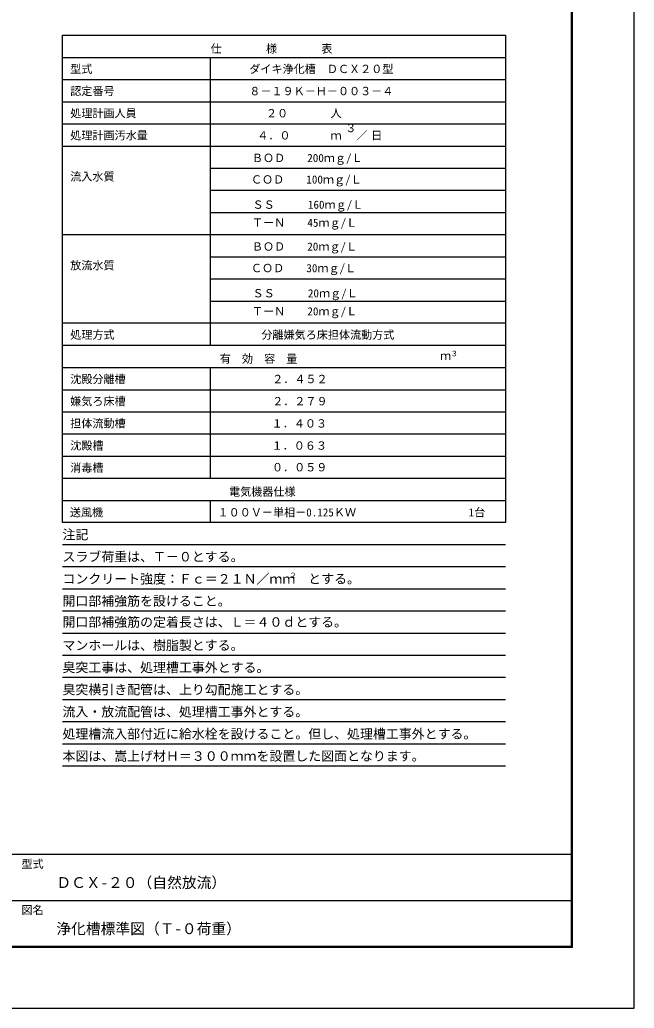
# Model space of a CAD drawing. Units: millimetres, scale not verified. Extents: x -14850 to 14850, y -10500 to 10500.
# Drawn here: x 6530 to 14850, y -10500 to 2887 of the extents above; entities that cross this region are included whole.
import ezdxf
from ezdxf.enums import TextEntityAlignment as Align

# ---------------------------------------------------------------- set-up
doc = ezdxf.new("R2010")
doc.units = ezdxf.units.MM
doc.header["$LTSCALE"] = 50
for name, color, linetype, lineweight in [('0-0_機器', 2, 'Continuous', 25), ('0-3_水管', 3, 'Continuous', 25), ('0-7_図面枠', 7, 'Continuous', 25), ('0-8_Axis_waku', 7, 'Continuous', 25)]:
    doc.layers.add(name, color=color, linetype=linetype, lineweight=lineweight)
doc.styles.add('ＭＳ ゴシック', font='')
doc.styles.get('ＭＳ ゴシック').set_extended_font_data('MS Gothic')

msp = doc.modelspace()

# ---------------------------------------------------------------- linework, layer by layer
at = {"layer": '0-0_機器', "color": 3}
for p, q in [((7108.2, 2677.43), (13108.2, 2677.43)), ((7108.2, -3922.59), (7108.2, 2677.43)), ((13108.2, 2677.43), (13108.2, -3922.59)), ((7108.2, 2377.43), (13108.2, 2377.43)), ((9108.2, 2377.43), (9108.2, -1522.6)), ((7108.2, 2077.43), (13108.2, 2077.43)), ((7108.2, 1777.43), (13108.2, 1777.43)), ((7108.2, 1477.43), (13108.2, 1477.43)), ((7108.2, 1177.43), (13108.2, 1177.43)), ((9108.19, 877.43), (13108.2, 877.43)), ((9108.19, 577.42), (13108.2, 577.42)), ((9108.19, 277.42), (13108.2, 277.42)), ((7108.2, -22.58), (13108.2, -22.58)), ((9108.19, -322.59), (13108.2, -322.59)), ((9108.19, -622.59), (13108.2, -622.59)), ((9108.19, -922.59), (13108.2, -922.59)), ((13108.2, -1222.6), (7108.2, -1222.6)), ((13108.2, -1522.6), (7108.2, -1522.6)), ((7108.2, -1822.6), (13108.2, -1822.6)), ((9108.2, -1822.6), (9108.2, -3322.59)), ((7108.2, -2122.6), (13108.2, -2122.6)), ((7108.2, -2422.59), (13108.2, -2422.59)), ((7108.2, -2722.59), (13108.2, -2722.59)), ((7108.2, -3022.59), (13108.2, -3022.59)), ((7108.2, -3322.59), (13108.2, -3322.59)), ((7108.2, -3622.59), (13108.2, -3622.59)), ((9108.2, -3622.59), (9108.2, -3922.59)), ((13108.2, -3922.59), (7108.2, -3922.59))]:
    msp.add_line(p, q, dxfattribs=at)
at = {"layer": '0-3_水管'}
for p, q in [((13108.2, -4222.6), (7108.19, -4222.6)), ((13108.2, -4522.6), (7108.19, -4522.6)), ((13108.2, -4822.6), (7108.19, -4822.6)), ((13108.2, -5122.6), (7108.2, -5122.6)), ((13108.2, -5422.6), (7108.2, -5422.6)), ((13108.2, -5422.6), (7108.2, -5422.6)), ((13108.2, -5722.61), (7108.2, -5722.61)), ((13108.2, -6022.61), (7108.2, -6022.61)), ((13108.2, -6322.61), (7108.2, -6322.61)), ((13108.2, -6622.61), (7108.2, -6622.61)), ((13108.2, -6922.62), (7108.2, -6922.62)), ((13108.2, -7222.62), (7108.2, -7222.62))]:
    msp.add_line(p, q, dxfattribs=at)
at = {"layer": '0-7_図面枠'}
msp.add_lwpolyline([(-14850, -10500), (14850, -10500), (14850, 10500), (-14850, 10500)], close=True, dxfattribs=at)
at = {"layer": '0-8_Axis_waku'}
for p, q in [((14000, -9665), (14000, 9615)), ((14001, -9666.01), (14001, 9616)), ((14002, -9667.01), (14002, 9617)), ((14003, -9668.01), (14003, 9618)), ((14004, -9669.01), (14004, 9619)), ((14005, -9670.01), (14005, 9620)), ((14006, -9671.01), (14006, 9621)), ((14007, -9672.01), (14007, 9622)), ((14008, -9673.01), (14008, 9623)), ((14009, -9674.01), (14009, 9624)), ((14010, -9675.01), (14010, 9625)), ((14011, -9676.01), (14011, 9626)), ((14012, -9677.01), (14012, 9627)), ((14013, -9678.01), (14013, 9628)), ((14014, -9679.01), (14014, 9629)), ((-12950, -8415), (14000, -8415)), ((399.99, -9040), (13999.99, -9040)), ((14014, -9679.01), (-12964, -9679.01)), ((14013, -9678.01), (-12963, -9678.01)), ((14012, -9677.01), (-12962, -9677.01)), ((14011, -9676.01), (-12961, -9676.01)), ((14010, -9675.01), (-12960, -9675.01)), ((14009, -9674.01), (-12959, -9674.01)), ((14008, -9673.01), (-12958, -9673.01)), ((14007, -9672.01), (-12957, -9672.01)), ((14006, -9671.01), (-12956, -9671.01)), ((14005, -9670.01), (-12955, -9670.01)), ((14004, -9669.01), (-12954, -9669.01)), ((14003, -9668.01), (-12953, -9668.01)), ((14002, -9667.01), (-12952, -9667.01)), ((14001, -9666.01), (-12951, -9666.01)), ((-12950, -9665), (14000, -9665))]:
    msp.add_line(p, q, dxfattribs=at)

# ---------------------------------------------------------------- texts
at = {"layer": '0-0_機器', "color": 4, "style": 'ＭＳ ゴシック'}
for s, height, p in [('仕\u3000\u3000\u3000\u3000様\u3000\u3000\u3000\u3000表', 110, (9113.19, 2407.43)), ('型式', 110, (7213.2, 2132.42)), ('ダイキ浄化槽\u3000ＤＣＸ２０型', 110, (9638.19, 2132.42)), ('認定番号', 110, (7213.2, 1832.43)), ('８－１９Ｋ－Ｈ－００３－４', 110, (9638.19, 1832.43)), ('処理計画人員\u3000', 110, (7213.2, 1532.43)), ('２０', 110, (9863.2, 1532.43)), ('人', 110, (10738.2, 1532.43)), ('３', 110, (10938.2, 1332.43)), ('処理計画汚水量', 110, (7213.2, 1232.43)), ('４．０', 110, (9745.83, 1232.43)), ('ｍ', 110, (10738.2, 1232.43)), ('／', 110, (11088.2, 1232.43)), ('日', 110, (11288.2, 1232.43)), ('ＢＯＤ\u3000\u3000200ｍｇ/Ｌ', 110, (9672.62, 927.44)), ('流入水質', 110, (7213.2, 675.47)), ('ＣＯＤ\u3000\u3000100ｍｇ/Ｌ', 110, (9660.2, 635.55)), ('ＳＳ\u3000\u3000\u3000160ｍｇ/Ｌ', 110, (9681.69, 294.72)), ('ＴーＮ\u3000\u300045ｍｇ/Ｌ', 110, (9674.02, 50.62)), ('ＢＯＤ\u3000\u300020ｍｇ/Ｌ', 110, (9672.62, -272.57)), ('放流水質', 110, (7213.2, -527.25)), ('ＣＯＤ\u3000\u300030ｍｇ/Ｌ', 110, (9660.2, -564.47)), ('ＳＳ\u3000\u3000\u300020ｍｇ/Ｌ', 110, (9681.69, -905.29)), ('ＴーＮ\u3000\u300020ｍｇ/Ｌ', 110, (9674.02, -1149.39)), ('処理方式\u3000\u3000\u3000', 110, (7213.2, -1467.59)), ('分離嫌気ろ床担体流動方式', 110, (9801.27, -1467.59)), ('３', 73.31, (12363.19, -1692.6)), ('有\u3000効\u3000容\u3000量', 110, (9238.2, -1792.59)), ('ｍ', 110, (12221.6, -1751.31)), ('沈殿分離槽', 110, (7213.2, -2067.6)), ('２．４５２', 110, (9948.1, -2067.6)), ('嫌気ろ床槽', 110, (7213.2, -2367.6)), ('２．２７９', 110, (9948.1, -2367.59)), ('担体流動槽', 110, (7213.2, -2667.61)), ('１．４０３', 110, (9940, -2668.81)), ('沈殿槽', 110, (7213.2, -2967.6)), ('１．０６３', 110, (9940, -2968.81)), ('消毒槽', 110, (7213.2, -3267.6)), ('０．０５９', 110, (9944.6, -3262.04)), ('電気機器仕様', 110, (9363.2, -3592.6)), ('送風機', 110, (7208.2, -3872.59)), ('１００Ｖ－単相－0.125ＫＷ', 110, (9208.2, -3872.59)), ('1台', 110, (12608.2, -3872.59))]:
    msp.add_text(s, height=height, dxfattribs=at).set_placement(p, align=Align.BOTTOM_LEFT)
at = {"layer": '0-3_水管', "color": 4, "style": 'ＭＳ ゴシック'}
for s, height, p in [('注記', 128.4, (7108.19, -4187.27)), ('スラブ荷重は、Ｔ－０とする。', 128.4, (7108.19, -4487.27)), ('コンクリート強度：Ｆｃ＝２１Ｎ／ｍｍ\u3000とする。', 128.4, (7108.19, -4787.27)), ('２', 73.31, (10180.24, -4697.06)), ('開口部補強筋を設けること。', 128.4, (7108.19, -5087.28)), ('開口部補強筋の定着長さは、Ｌ＝４０ｄとする。', 128.4, (7108.2, -5371.93)), ('マンホールは、樹脂製とする。', 128.4, (7108.19, -5687.28)), ('臭突工事は、処理槽工事外とする。', 128.4, (7108.19, -5987.28)), ('臭突横引き配管は、上り勾配施工とする。', 128.4, (7108.19, -6287.29)), ('流入・放流配管は、処理槽工事外とする。', 128.4, (7108.19, -6587.29)), ('処理槽流入部付近に給水栓を設けること。但し、処理槽工事外とする。', 128.4, (7108.19, -6887.29)), ('本図は、嵩上げ材Ｈ＝３００ｍｍを設置した図面となります。', 128.4, (7108.19, -7187.29))]:
    msp.add_text(s, height=height, dxfattribs=at).set_placement(p, align=Align.BOTTOM_LEFT)
at = {"layer": '0-8_Axis_waku', "style": 'ＭＳ ゴシック'}
for s, height, p in [('型式', 110, (6552.45, -8633.97)), ('ＤＣＸ-２０（自然放流）', 146.6, (7024.99, -8915)), ('図名', 110, (6552.45, -9258.97)), ('浄化槽標準図（Ｔ-０荷重）', 146.6, (7024.99, -9540))]:
    msp.add_text(s, height=height, dxfattribs=at).set_placement(p, align=Align.BOTTOM_LEFT)

doc.saveas('drawing.dxf')
